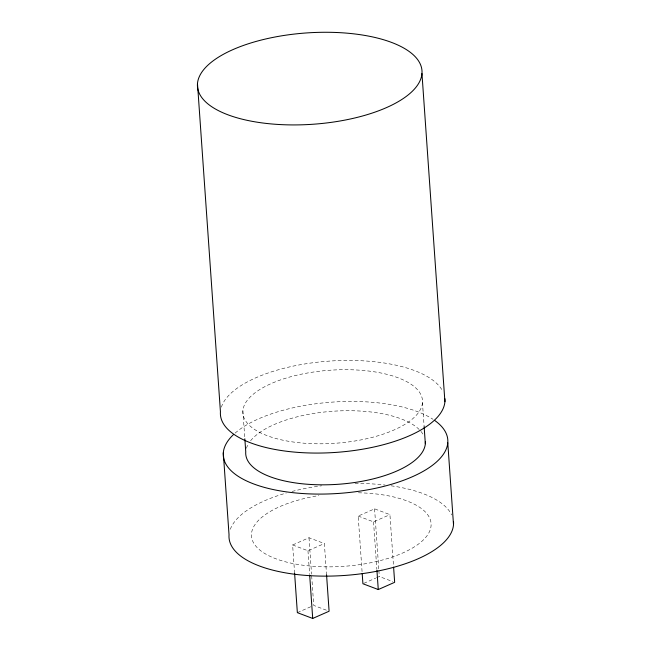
<?xml version="1.0" encoding="UTF-8"?>
<svg xmlns="http://www.w3.org/2000/svg" width="651" height="651" viewBox="0 0 651 651"><rect width="100%" height="100%" fill="white"/><g stroke="black" fill="none" stroke-linecap="round" stroke-linejoin="round"><path stroke-width="0.49" stroke-dasharray="3.25 2.44" d="M294.602 573.254L292.625 544.968L309.013 537.742L324.369 543.544L326.558 574.857M362.07 571.627L358.188 516.064L374.577 508.838L389.933 514.64L393.529 566.158M292.625 544.968L307.972 550.77L324.369 543.544M358.188 516.064L373.536 521.866L389.933 514.64M297.352 612.648L311.015 606.626M363.828 583.345L375.668 578.129M376.579 577.722L379.305 576.517L392.854 581.636M326.387 610.199L313.741 605.422L311.626 575.118M422.458 402.709A90.017 36.611 -4 0 1 285.236 440.67A90.017 36.611 -4 0 1 290.313 376.864A90.017 36.611 -4 0 1 422.458 402.709L424.143 426.722M374.577 508.838L378.817 569.446M378.882 570.455L379.305 576.517M373.536 521.866L376.856 569.34M309.013 537.742L311.552 574.109M307.972 550.77L309.599 574.003M242.88 410.789L244.768 437.798M358.432 492.791A90.017 36.611 -4 0 1 417.014 545.115A90.017 36.611 -4 0 1 268.546 555.58A90.017 36.611 -4 0 1 318.9 495.574M246.436 448.295A90.017 36.611 -4 0 1 248.43 443.868M250.594 440.776A90.017 36.611 -4 0 1 335.249 411.098A90.017 36.611 -4 0 1 420.294 430.653M420.92 431.377A90.017 36.611 -4 0 1 423.028 434.331M235.117 433.094A112.525 45.765 -4 0 1 332.498 402.098A112.525 45.765 -4 0 1 433.086 419.358M230.299 529.263A112.525 45.765 -4 0 1 286.285 493.027M292.047 491.456A112.525 45.765 -4 0 1 321.692 485.784M355.023 483.49A112.525 45.765 -4 0 1 385.107 485.028M391.072 485.792A112.525 45.765 -4 0 1 451.639 514.9M221.373 407.152A112.525 45.765 -4 0 1 327.282 361.256A112.525 45.765 -4 0 1 442.029 389.957"/><path stroke-width="0.98" d="M294.602 573.254L297.352 612.648L312.708 618.45L329.097 611.224L326.558 574.857M362.208 573.645L362.916 583.744L378.272 589.546L394.661 582.319L393.603 567.167M421.962 73.555A112.525 45.765 -4 0 1 250.432 121.005A112.525 45.765 -4 0 1 256.779 41.241A112.525 45.765 -4 0 1 421.962 73.555L444.91 401.7M447.774 442.721L453.511 524.755A112.525 45.765 -4 0 1 337.609 575.858A112.525 45.765 -4 0 1 229.038 534.853L223.301 452.811M424.143 426.722L425.331 443.73M376.929 570.349L378.272 589.546M309.673 575.012L312.708 618.45M244.841 438.798L245.752 451.802A90.017 36.611 -4 0 0 334.948 484.49A90.017 36.611 -4 0 0 425.355 441.817M197.489 83.645L220.437 411.798A112.525 45.765 -4 0 0 332.661 452.608A112.525 45.765 -4 0 0 444.91 398.713M434.575 420.367A112.525 45.765 -4 0 1 338.789 493.417A112.525 45.765 -4 0 1 233.611 434.461M453.511 521.768A112.525 45.765 -4 0 1 453.568 523.762"/></g></svg>
